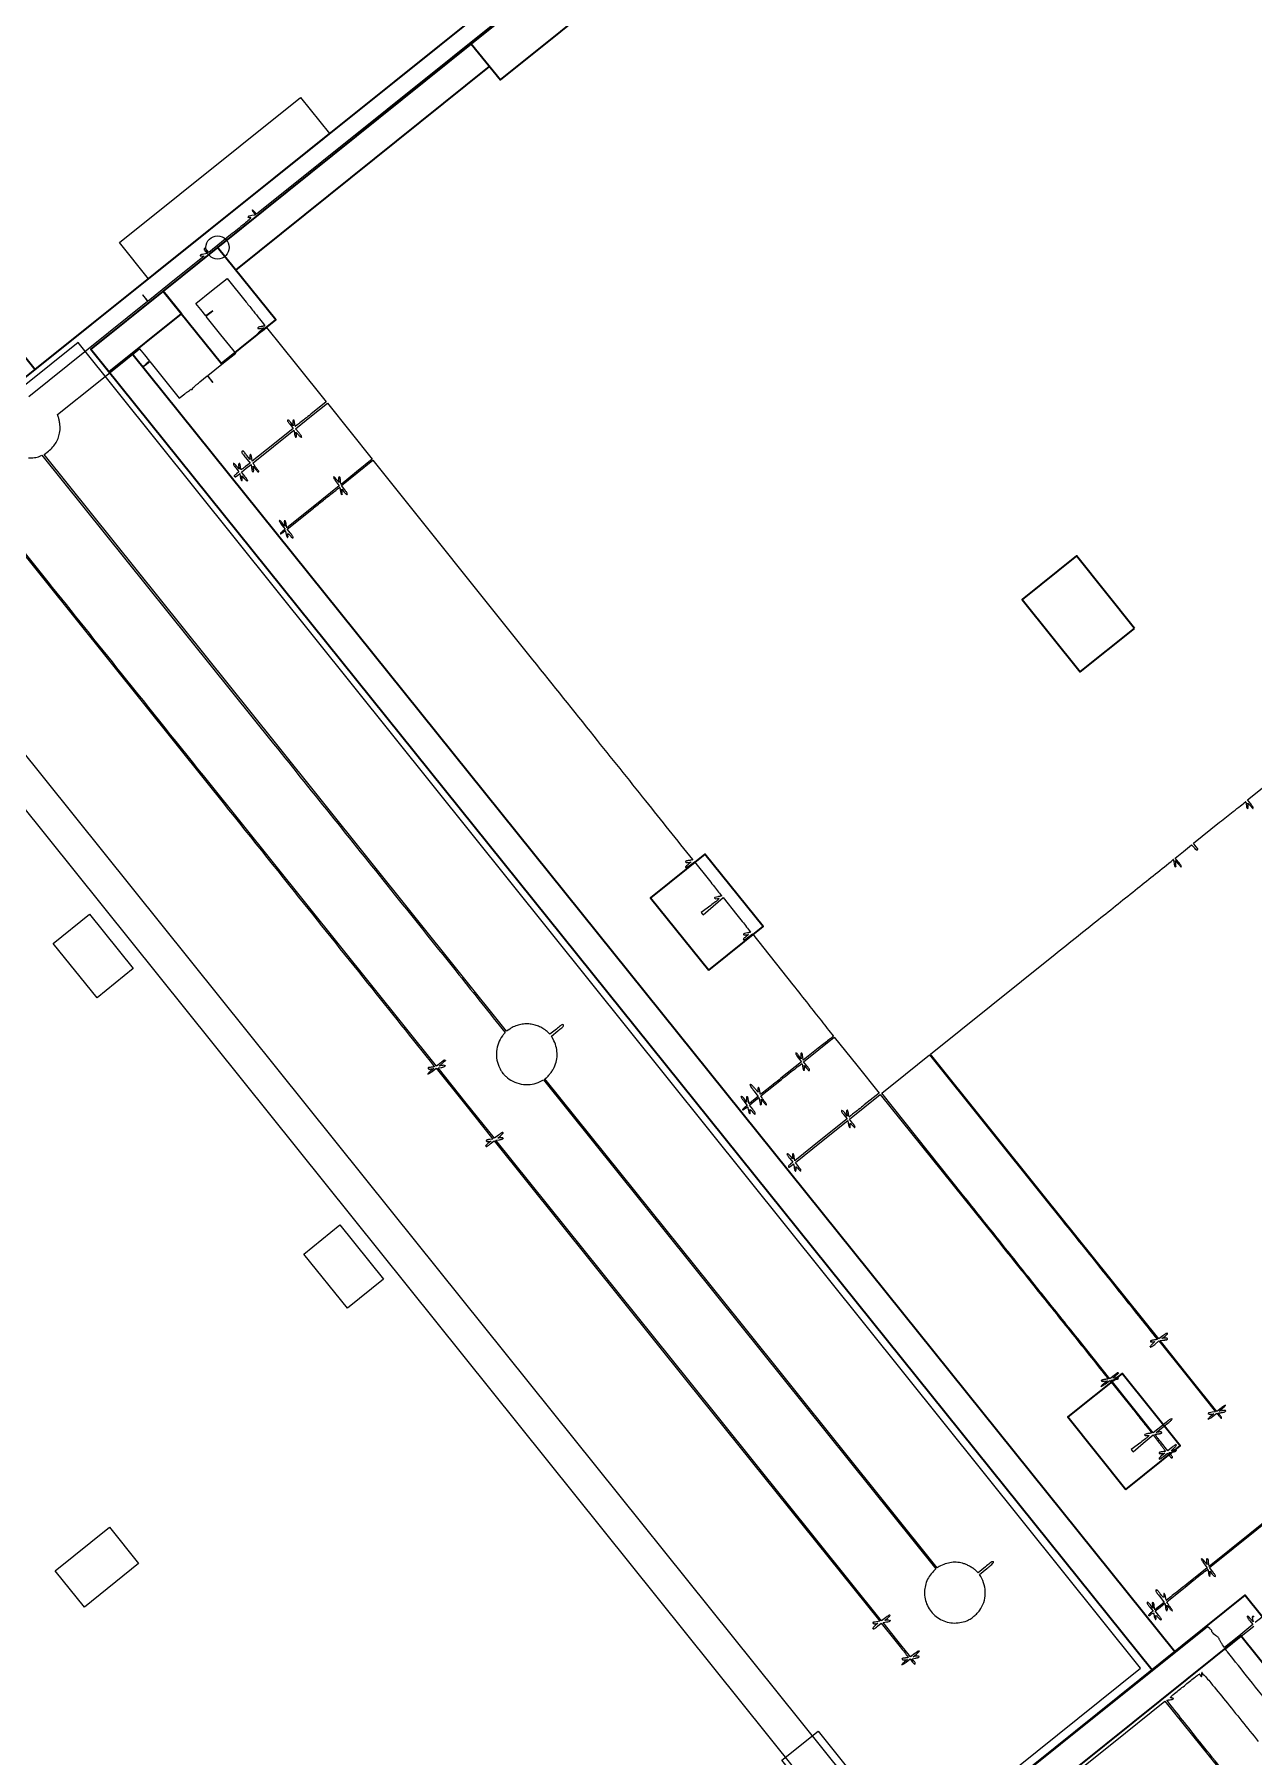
# Model space of a CAD drawing. Header units: metres. Extents: x 7511766 to 7511973, y 4692310 to 4692411.
# Drawn here: x 7511936.02 to 7511946.52, y 4692360.63 to 4692375.47 of the extents above; entities that cross this region are included whole.
import ezdxf

# ---------------------------------------------------------------- set-up
doc = ezdxf.new("R2010")
doc.units = ezdxf.units.M
doc.header["$PDMODE"] = 32
doc.header["$PDSIZE"] = 0.2
doc.layers.get('0').update_dxf_attribs({"lineweight": 0})
for name, color, linetype, lineweight, true_color in [('A - Bodrumi -1 Polyline_Pen_No__23', 7, 'Continuous', 0, 0xff6600), ('A - Kati karakteristik polyline_Pen_No__8', 7, 'Continuous', 0, 0xa80f02), ('A - objekti 1 gjendja faktike_Pen_No__8', 7, 'Continuous', 0, 0xa80f02), ('A - Sutereni Polyline_Pen_No__4', 7, 'Continuous', 0, 0x029e21)]:
    doc.layers.add(name, color=color, linetype=linetype, lineweight=lineweight, true_color=true_color)
for name, color, linetype, lineweight in [('A - objekti 1 gjendja faktike_Pen_No__1', 7, 'Continuous', 0), ('A - Perdhesa Polyine_Pen_No__6', 5, 'Continuous', 0), ('A - Shtyllat_Pen_No__1', 7, 'Continuous', 0), ('ll-cde-shtyllat', 7, 'Continuous', 0), ('Matjet_04.12.2019', 1, 'Continuous', 0), ('shytllat', 5, 'Continuous', 0)]:
    doc.layers.add(name, color=color, linetype=linetype, lineweight=lineweight)
doc.layers.get('0').freeze()

# ---------------------------------------------------------------- blocks, each defined once
blk = doc.blocks.new('A$C51214811')
for points in [[(1.85, 195.33), (1.85, 171.26), (1.85, 147.2), (1.42, 147.2, 0.01883), (1.26, 147.19, 0.03053), (1.12, 147.17, 0.031449), (1.02, 147.15, 0.322437), (1, 147.11, 0.323995), (1.02, 147.08, 0.030733), (1.13, 147.05, 0.030109), (1.26, 147.04, 0.018556), (1.43, 147.03), (1.86, 147.03), (1.6, 146.58, 0.004646), (1.41, 146.24, 0.058875), (1.35, 146.1, 0.283732), (1.37, 146.04, 0.184762), (1.44, 146.01, 0.147992), (1.5, 146.03, 0.039692), (1.56, 146.08, 0.036605), (1.63, 146.16, 0.030774), (1.7, 146.25, -0.682908), (1.78, 146.23, -0.037889), (1.82, 145.87, -0.008893), (1.84, 144.99, -0.000583), (1.84, 142.44), (1.85, 138.4), (1.42, 138.4, 0.014068), (1.21, 138.39, 0.058865), (1.09, 138.37, 0.122766), (1.02, 138.33, 0.200296), (1, 138.27, 0.199703), (1.02, 138.21, 0.122981), (1.09, 138.17, 0.059108), (1.21, 138.15, 0.014185), (1.42, 138.15), (1.84, 138.15), (1.59, 137.72, 0.025904), (1.42, 137.4, 0.148185), (1.39, 137.21, 0.571902), (1.47, 137.18, 0.057424), (1.65, 137.35), (1.84, 137.6), (1.84, 132.42), (1.85, 127.24), (1.23, 127.21), (0.62, 127.18), (1.23, 127.17), (1.85, 127.15), (1.85, 116.2), (1.85, 105.24)], [(443.31, 173.75, -0.000001), (443.33, 190.23, -0.415883)], [(500.58, 291.8, -0.000003), (500.6, 303.34, -0.41574)], [(239.15, 158.91), (239.15, 132.38), (238.83, 132.57, -0.004855), (238.7, 132.65, -0.005537), (238.58, 132.72, -0.005042), (238.48, 132.79, -0.030884), (238.43, 132.83, 0.094374), (238.34, 132.89, 0.116251), (238.24, 132.9, 0.159083), (238.16, 132.86, 0.211125), (238.13, 132.8, 0.175744), (238.15, 132.74, 0.030637), (238.23, 132.67, 0.030019), (238.33, 132.58, 0.022931), (238.45, 132.5), (238.77, 132.32), (238.19, 132.31, 0.009126), (237.91, 132.31, 0.039013), (237.75, 132.29, 0.08811), (237.66, 132.25, 0.348167), (237.65, 132.2, 0.245891), (237.7, 132.15, 0.029679), (237.85, 132.12, 0.024548), (238.09, 132.09, 0.009086), (238.41, 132.07), (239.15, 132.05), (239.15, 128.28, -0.001578), (239.14, 126.84, -0.002665), (239.13, 125.63, -0.000317), (239.11, 124.56, -0.545078), (239.08, 124.54, -0.005811), (239.04, 124.56, -0.000383), (238.92, 124.62, -0.000554), (238.78, 124.7, -0.000414), (238.62, 124.78, 0.035984), (238.36, 124.89, 0.100963), (238.17, 124.91, 0.569766), (238.14, 124.85, 0.111292), (238.25, 124.75, -0.011768), (238.55, 124.55, -0.509222), (238.55, 124.49, -0.161885), (238.44, 124.45, -0.003172), (237.85, 124.44, 0.004139), (237.36, 124.44, 0.041484), (237.16, 124.42, 0.149652), (237.07, 124.37, 0.250122), (237.05, 124.29, 0.229805), (237.11, 124.21, 0.079597), (237.25, 124.17, 0.030509), (237.52, 124.14, 0.003799), (238.11, 124.12), (239.15, 124.1), (239.15, 123.25), (239.15, 122.41), (238.69, 122.67, 0.013355), (238.48, 122.78, 0.038063), (238.33, 122.84, 0.059741), (238.23, 122.86, 0.278577), (238.17, 122.83, 0.076687), (238.14, 122.76, 0.251534), (238.16, 122.71, 0.069626), (238.22, 122.66, 0.002903), (238.47, 122.51), (238.77, 122.33), (238.2, 122.33, 0.008923), (237.9, 122.32, 0.04577), (237.74, 122.3, 0.10575), (237.66, 122.26, 0.236826), (237.63, 122.2, 0.273642), (237.66, 122.14, 0.084509), (237.77, 122.1, 0.035355), (237.98, 122.08, 0.005946), (238.39, 122.07), (239.15, 122.07), (239.15, 121.61, 0.017105), (239.15, 121.43, 0.027868), (239.17, 121.28, 0.026982), (239.2, 121.17, 0.332234), (239.23, 121.14, 0.324203), (239.27, 121.17, 0.030638), (239.29, 121.27, 0.030052), (239.31, 121.41, 0.018519), (239.32, 121.57, -0.013899), (239.32, 121.74, -0.025446), (239.34, 121.87, -0.02668), (239.36, 121.96, -0.467856), (239.38, 121.97, -0.005811), (239.42, 121.95, -0.000383), (239.54, 121.89, -0.000554), (239.69, 121.82, -0.000414), (239.84, 121.74, 0.035984), (240.1, 121.63, 0.100963), (240.3, 121.6, 0.569766), (240.33, 121.66, 0.111292), (240.22, 121.77, -0.006043), (239.91, 121.96, -0.33335), (239.89, 122.02, -0.322883), (239.94, 122.06, -0.005843), (240.31, 122.07, 0.010086), (240.58, 122.08, 0.048769), (240.73, 122.1, 0.109555), (240.81, 122.14, 0.227288), (240.84, 122.2, 0.273642), (240.8, 122.26, 0.084509), (240.69, 122.3, 0.035355), (240.48, 122.32, 0.005946), (240.08, 122.33), (239.32, 122.33), (239.32, 123.22), (239.32, 124.1), (239.77, 123.85, 0.005105), (240.1, 123.67, 0.05887), (240.24, 123.61, 0.273209), (240.3, 123.63, 0.194915), (240.33, 123.7, 0.175744), (240.31, 123.75, 0.030637), (240.24, 123.83, 0.030019), (240.14, 123.91, 0.022931), (240.01, 123.99), (239.7, 124.18), (240.27, 124.18, 0.013372), (240.49, 124.19, 0.023366), (240.68, 124.21, 0.020491), (240.81, 124.24, 0.346819), (240.84, 124.27, 0.327053), (240.82, 124.31, 0.029059), (240.71, 124.33, 0.029122), (240.57, 124.35, 0.017925), (240.4, 124.36, -0.009764), (240.2, 124.36, -0.007208), (239.99, 124.37, -0.007289), (239.79, 124.39, -0.01617), (239.63, 124.41), (239.32, 124.46), (239.32, 128.22, -0.001584), (239.32, 129.66, -0.002645), (239.34, 130.87, -0.000282), (239.35, 131.94, -0.421127), (239.38, 131.97, -0.10382), (239.42, 131.96, -0.007062), (239.53, 131.91, -0.009869), (239.65, 131.84, -0.007234), (239.78, 131.76, 0.028609), (240.14, 131.57, 0.215036), (240.32, 131.56, 0.550574), (240.34, 131.66, 0.037328), (240.06, 131.88), (239.78, 132.05), (240.31, 132.05, 0.010038), (240.58, 132.06, 0.04885), (240.73, 132.08, 0.11021), (240.81, 132.12, 0.227201), (240.84, 132.18, 0.273642), (240.8, 132.25, 0.084509), (240.69, 132.28, 0.035355), (240.48, 132.3, 0.005946), (240.08, 132.31), (239.32, 132.31), (239.32, 158.83)], [(249.62, 140.26, -0.000004), (249.61, 132.5, -0.413589)], [(248.87, 132.83, 0.02563), (248.76, 132.87, 0.20198), (248.71, 132.86, 0.236311), (248.66, 132.79, 0.203233), (248.69, 132.71, 0.07532), (248.81, 132.61, 0.017788), (249.03, 132.48), (249.34, 132.32), (248.77, 132.31, 0.009031), (248.48, 132.31, 0.045588), (248.32, 132.28, 0.104163), (248.23, 132.24, 0.236978), (248.2, 132.18, 0.266366), (248.24, 132.12, 0.088943), (248.34, 132.08, 0.037256), (248.54, 132.06, 0.00643), (248.92, 132.06), (249.64, 132.06), (249.64, 129.43), (249.64, 126.8), (249.15, 126.83, -0.010899), (248.94, 126.86, -0.008191), (248.71, 126.89, -0.00829), (248.5, 126.93, -0.01881), (248.33, 126.96, 0.029135), (248.15, 127, 0.048172), (248, 127.01, 0.046851), (247.84, 126.99, 0.0259), (247.66, 126.93, -0.038357), (247.35, 126.85, -0.03421), (247.03, 126.82, -0.030559), (246.75, 126.82, -0.294441), (246.66, 126.89, 0.300125), (246.63, 126.91, 0.030911), (246.52, 126.91, 0.029329), (246.38, 126.9, 0.016376), (246.21, 126.86), (245.79, 126.75), (245.77, 99.71), (245.75, 72.67), (126.08, 72.67), (6.41, 72.67)], [(8.78, 90.52), (61.11, 90.52, -0.000114), (81.17, 90.51, -0.00019), (98.06, 90.5, -0.000001), (113.4, 90.48, -0.426088), (113.43, 90.45, -0.10382), (113.42, 90.41, -0.007062), (113.37, 90.31, -0.009869), (113.3, 90.19, -0.007234), (113.22, 90.05, 0.009059), (113.07, 89.8, 0.07668), (113.02, 89.67, 0.284194), (113.04, 89.61, 0.169831), (113.12, 89.59, 0.174943), (113.17, 89.61, 0.032609), (113.25, 89.68, 0.031428), (113.34, 89.78, 0.024173), (113.41, 89.9), (113.6, 90.22), (113.6, 89.65, 0.013289), (113.61, 89.43, 0.023467), (113.63, 89.24, 0.020767), (113.65, 89.11, 0.347374), (113.69, 89.08, 0.362465), (113.72, 89.11, 0.015687), (113.75, 89.28, 0.019442), (113.77, 89.51, 0.009838), (113.77, 89.8), (113.77, 90.52), (120.29, 90.52), (126.82, 90.52), (126.6, 90.14, 0.009739), (126.51, 89.99, 0.012571), (126.44, 89.85, 0.010376), (126.39, 89.73, 0.10017), (126.38, 89.68, 0.236673), (126.41, 89.61, 0.292619), (126.48, 89.6, 0.096763), (126.6, 89.69, 0.034999), (126.72, 89.86), (126.88, 90.14), (126.88, 89.61, 0.009996), (126.89, 89.34, 0.048921), (126.91, 89.19, 0.110787), (126.95, 89.11, 0.227124), (127.01, 89.08, 0.266366), (127.07, 89.12, 0.088943), (127.11, 89.22, 0.037256), (127.13, 89.42, 0.00643), (127.14, 89.8), (127.14, 90.52), (171.42, 90.52), (215.71, 90.52), (215.46, 90.09, 0.003297), (215.27, 89.76, 0.068328), (215.22, 89.65, 0.358977), (215.25, 89.61, 0.11016), (215.33, 89.59, 0.154657), (215.39, 89.6, 0.042934), (215.46, 89.67, 0.039003), (215.54, 89.76, 0.032366), (215.61, 89.86), (215.76, 90.14), (215.78, 89.61, 0.011248), (215.8, 89.35, 0.045136), (215.83, 89.2, 0.089857), (215.87, 89.11, 0.239244), (215.93, 89.08, 0.277003), (215.99, 89.12, 0.080338), (216.03, 89.22, 0.035677), (216.05, 89.43, 0.006644), (216.05, 89.8), (216.05, 90.52), (219.18, 90.52, -0.001899), (220.38, 90.51, -0.003172), (221.39, 90.5, -0.000406), (222.29, 90.48, -0.41999), (222.31, 90.45, -0.10382), (222.3, 90.41, -0.007062), (222.25, 90.31, -0.009869), (222.18, 90.19, -0.007234), (222.1, 90.05, 0.009059), (221.95, 89.8, 0.07668), (221.9, 89.67, 0.284194), (221.92, 89.61, 0.169831), (222, 89.59, 0.174943), (222.05, 89.61, 0.032609), (222.13, 89.68, 0.031428), (222.22, 89.78, 0.024173), (222.29, 89.9), (222.48, 90.22), (222.48, 89.65, 0.013289), (222.49, 89.43, 0.023467), (222.51, 89.24, 0.020767), (222.53, 89.11, 0.347374), (222.57, 89.08, 0.362465), (222.6, 89.11, 0.015687), (222.63, 89.28, 0.019442), (222.65, 89.51, 0.009838), (222.65, 89.8), (222.65, 90.52), (223.16, 90.52, 0.010614), (223.42, 90.52, 0.050675), (223.56, 90.54, 0.113455), (223.64, 90.58, 0.222027), (223.67, 90.64, 0.20224), (223.64, 90.7, 0.122046), (223.57, 90.74, 0.058076), (223.45, 90.77, 0.013696), (223.24, 90.77), (222.81, 90.77), (223.02, 91.16, 0.011597), (223.11, 91.32, 0.014102), (223.18, 91.47, 0.012683), (223.23, 91.6, 0.089272), (223.24, 91.67, 0.194214), (223.21, 91.76, 0.365208), (223.14, 91.77, 0.095449), (223.02, 91.65, 0.025602), (222.89, 91.43), (222.69, 91.07), (222.67, 91.68, 0.009543), (222.63, 92.25, 0.600354), (222.56, 92.28, 0.220443), (222.49, 92.14, 0.008078), (222.48, 91.53), (222.48, 90.77), (219.31, 90.77), (216.14, 90.77), (216.39, 91.23, 0.022225), (216.57, 91.57, 0.222541), (216.57, 91.73, 0.536942), (216.48, 91.74, 0.030691), (216.27, 91.48), (216.06, 91.17), (216.04, 91.69, 0.014871), (216, 92.16, 0.612674), (215.92, 92.19, 0.191836), (215.85, 92.04, 0.010594), (215.82, 91.49), (215.79, 90.77), (171.51, 90.77), (127.22, 90.77), (127.49, 91.2, 0.01381), (127.61, 91.41, 0.043872), (127.67, 91.55, 0.073891), (127.69, 91.65, 0.205667), (127.66, 91.72, 0.225295), (127.61, 91.74, 0.149746), (127.55, 91.71, 0.067791), (127.47, 91.63, 0.017688), (127.37, 91.48), (127.18, 91.15), (127.14, 91.68, 0.012564), (127.09, 92.18, 0.568272), (127.01, 92.22, 0.22225), (126.93, 92.08, 0.00922), (126.9, 91.51), (126.88, 90.77), (120.4, 90.77), (113.93, 90.77), (114.14, 91.16, 0.011597), (114.23, 91.32, 0.014102), (114.3, 91.47, 0.012683), (114.35, 91.6, 0.089272), (114.36, 91.67, 0.194214), (114.33, 91.76, 0.365208), (114.26, 91.77, 0.095449), (114.14, 91.65, 0.025602), (114.01, 91.43), (113.81, 91.07), (113.79, 91.68, 0.009543), (113.75, 92.25, 0.600354), (113.68, 92.28, 0.220443), (113.61, 92.14, 0.008078), (113.6, 91.53), (113.6, 90.77), (61.28, 90.77, -0.00006), (41.21, 90.77, -0.000101), (24.32, 90.78), (8.97, 90.79, -0.414025)], [(8.67, 99.72, 0.04585), (9.18, 100.42, 0.063026), (9.49, 101.13), (9.59, 101.47), (62.78, 101.49, -0.000076), (90.48, 101.5, -0.000422), (105.33, 101.49, -0.000018), (115.92, 101.47, -0.339554), (116, 101.41, -0.005474), (116.02, 101.35, -0.000736), (116.05, 101.21, -0.00085), (116.09, 101.05, -0.000716), (116.13, 100.88, 0.075333), (116.57, 99.77, 0.069307), (117.33, 98.81, 0.068572), (118.33, 98.08, 0.070968), (119.48, 97.67, 0.015857), (119.99, 97.58, 0.036107), (120.37, 97.55, 0.036146), (120.76, 97.58, 0.015922), (121.26, 97.67, 0.07402), (122.43, 98.1, 0.069028), (123.45, 98.87, 0.070107), (124.21, 99.87, 0.08096), (124.62, 101), (124.72, 101.52), (169.79, 101.52), (214.85, 101.52), (214.91, 101.06, 0.049373), (215.12, 100.1, 0.055087), (215.52, 99.24, 0.056018), (216.09, 98.5, 0.054161), (216.81, 97.89, 0.117409), (218.72, 97.18, 0.118347), (220.74, 97.41, 0.117745), (222.44, 98.54, 0.115387), (223.46, 100.32, 0.047135), (223.57, 100.85, 0.02604), (223.61, 101.52, 0.02604), (223.57, 102.18, 0.047135), (223.46, 102.71, 0.069468), (222.93, 103.88, 0.073909), (222.1, 104.83, 0.07304), (221.02, 105.5, 0.065541), (219.76, 105.87), (219.44, 105.92), (219.42, 107.25, 0.002694), (219.4, 108.02, 0.024341), (219.37, 108.36, 0.063775), (219.33, 108.54, 0.25553), (219.25, 108.61, 0.334728), (219.16, 108.57, 0.089588), (219.12, 108.42, 0.025535), (219.1, 108.1, 0.002236), (219.1, 107.28), (219.1, 105.92), (218.78, 105.87, 0.02866), (218.27, 105.77, 0.022722), (217.74, 105.59, 0.023102), (217.23, 105.38, 0.034985), (216.82, 105.14, 0.051402), (216.12, 104.56, 0.054904), (215.56, 103.86, 0.053237), (215.16, 103.03, 0.043644), (214.91, 102.09), (214.86, 101.77), (169.81, 101.77), (124.77, 101.77), (124.77, 102, 0.043873), (124.73, 102.39, 0.015954), (124.62, 102.92, 0.016173), (124.46, 103.45, 0.036222), (124.31, 103.85, 0.059134), (123.74, 104.73, 0.060864), (122.98, 105.44, 0.060105), (122.06, 105.96, 0.055235), (121.03, 106.27), (120.54, 106.36), (120.54, 107.53, 0.002456), (120.54, 108.27, 0.0333), (120.51, 108.54, 0.12777), (120.46, 108.66, 0.234011), (120.37, 108.71, 0.234211), (120.28, 108.66, 0.127626), (120.22, 108.54, 0.033257), (120.2, 108.27, 0.002451), (120.2, 107.53), (120.2, 106.35), (119.84, 106.3, 0.034899), (119.1, 106.13, 0.041812), (118.43, 105.87, 0.042614), (117.83, 105.5, 0.038779), (117.28, 105.03, 0.040409), (116.78, 104.44, 0.046108), (116.4, 103.79, 0.045737), (116.14, 103.09, 0.038678), (116, 102.31), (115.95, 101.77), (62.83, 101.77), (9.71, 101.77), (9.71, 102.56, 0.040449), (9.64, 103.44, 0.051453), (9.43, 104.23, 0.052465), (9.06, 104.94, 0.044668), (8.54, 105.61, 0.036789), (8.19, 105.93, 0.022927), (7.73, 106.26, 0.023018), (7.25, 106.54, 0.040952), (6.83, 106.72), (6.41, 106.86), (6.41, 114.42), (6.41, 121.99), (7.56, 121.99), (8.7, 121.99), (8.71, 121.37), (8.73, 120.76), (8.76, 121.37), (8.79, 121.99), (12.17, 121.99), (15.55, 121.99), (15.55, 123.03, -0.006315), (15.56, 123.5, -0.015851), (15.58, 123.84, -0.016392), (15.61, 124.08, -0.159118), (15.65, 124.17, 0.049631), (15.7, 124.23, 0.147822), (15.71, 124.27, 0.147822), (15.7, 124.32, 0.049631), (15.65, 124.37, -0.167375), (15.6, 124.47, -0.012894), (15.57, 124.77, -0.01311), (15.56, 125.2, -0.004509), (15.55, 125.81), (15.55, 127.15), (16.16, 127.17), (16.78, 127.18), (16.16, 127.21), (15.55, 127.24), (15.55, 129.82), (15.55, 132.39), (12.17, 132.39), (8.78, 132.39), (8.77, 133.01), (8.75, 133.62), (8.72, 133.01), (8.69, 132.39), (7.55, 132.39), (6.41, 132.39), (6.41, 135.27), (6.41, 138.15), (10.77, 138.15, -0.000724), (12.44, 138.14, -0.001208), (13.85, 138.14, -0.000059), (15.11, 138.13, -0.411883), (15.13, 138.11, -0.118776), (15.12, 138.09, -0.002401), (15.07, 137.98, -0.005535), (15, 137.85, -0.003675), (14.92, 137.71, 0.021224), (14.7, 137.3, 0.269191), (14.72, 137.13, 0.509183), (14.83, 137.13, 0.024444), (15.07, 137.49), (15.29, 137.85), (15.29, 137.24, 0.012164), (15.3, 137, 0.02208), (15.32, 136.8, 0.018882), (15.35, 136.65, 0.351751), (15.38, 136.62, 0.365646), (15.42, 136.65, 0.014491), (15.44, 136.84, 0.018502), (15.46, 137.08, 0.009164), (15.47, 137.39), (15.47, 138.15), (22.32, 138.15), (29.17, 138.15), (29.17, 135.31, -0.002098), (29.17, 134.23, -0.003503), (29.15, 133.31, -0.000495), (29.13, 132.51, -0.419262), (29.11, 132.48, -0.10382), (29.07, 132.49, -0.007062), (28.96, 132.54, -0.009869), (28.84, 132.61, -0.007234), (28.71, 132.69, 0.009059), (28.45, 132.84, 0.07668), (28.33, 132.89, 0.284194), (28.27, 132.87, 0.169831), (28.24, 132.79, 0.174943), (28.26, 132.74, 0.032609), (28.33, 132.66, 0.031428), (28.44, 132.58, 0.024173), (28.56, 132.5), (28.87, 132.31), (28.3, 132.31, 0.008975), (28.01, 132.31, 0.045684), (27.85, 132.28, 0.104993), (27.76, 132.24, 0.2369), (27.73, 132.18, 0.266366), (27.77, 132.12, 0.088943), (27.87, 132.08, 0.037256), (28.07, 132.06, 0.00643), (28.45, 132.06), (29.17, 132.06), (29.17, 128.28), (29.17, 124.51), (28.8, 124.73, 0.009739), (28.65, 124.81, 0.012571), (28.51, 124.88, 0.010376), (28.39, 124.94, 0.10017), (28.33, 124.95, 0.236673), (28.26, 124.91, 0.292619), (28.25, 124.84, 0.096763), (28.35, 124.73, 0.034999), (28.52, 124.61), (28.79, 124.44), (27.97, 124.44, 0.003998), (27.46, 124.44, 0.046613), (27.26, 124.42, 0.162038), (27.18, 124.36, 0.183401), (27.14, 124.27, 0.212584), (27.18, 124.18, 0.142907), (27.29, 124.13, 0.038318), (27.52, 124.11, 0.002988), (28.16, 124.1), (29.17, 124.1), (29.17, 123.3, -0.007403), (29.17, 122.99, -0.012304), (29.15, 122.73, -0.005939), (29.13, 122.52, -0.386439), (29.11, 122.5, -0.111035), (29.07, 122.51, -0.00754), (28.96, 122.56, -0.010506), (28.84, 122.63, -0.007675), (28.71, 122.71, 0.00846), (28.44, 122.86, 0.082579), (28.32, 122.9, 0.307657), (28.27, 122.88, 0.142341), (28.24, 122.79, 0.168972), (28.26, 122.73, 0.03918), (28.33, 122.66, 0.036138), (28.44, 122.57, 0.0286), (28.56, 122.5), (28.87, 122.33), (28.3, 122.33, 0.009031), (28.01, 122.32, 0.045588), (27.85, 122.3, 0.104163), (27.76, 122.26, 0.236978), (27.73, 122.2, 0.266366), (27.77, 122.14, 0.088943), (27.87, 122.1, 0.037256), (28.07, 122.08, 0.00643), (28.45, 122.07), (29.17, 122.07), (29.17, 121.61, 0.01212), (29.18, 121.38, 0.054498), (29.2, 121.24, 0.118311), (29.24, 121.17, 0.211442), (29.3, 121.14, 0.202455), (29.36, 121.17, 0.121964), (29.4, 121.24, 0.057989), (29.42, 121.36, 0.013655), (29.42, 121.57), (29.42, 122), (29.8, 121.78, 0.022251), (30.06, 121.65, 0.053466), (30.26, 121.58, 0.105612), (30.39, 121.58, 0.358625), (30.44, 121.64, 0.209335), (30.42, 121.67, 0.022051), (30.35, 121.73, 0.024308), (30.25, 121.8, 0.017141), (30.14, 121.87), (29.84, 122.03), (30.36, 122.07, 0.015897), (30.58, 122.1, 0.028466), (30.76, 122.13, 0.03066), (30.88, 122.17, 0.221727), (30.93, 122.22, 0.394072), (30.9, 122.27, 0.061095), (30.79, 122.3, 0.029435), (30.57, 122.32, 0.006363), (30.19, 122.33), (29.42, 122.33), (29.42, 123.21), (29.42, 124.1), (29.84, 123.85, 0.012763), (30.13, 123.68, 0.067597), (30.31, 123.61, 0.21343), (30.4, 123.63, 0.244789), (30.44, 123.71, 0.180386), (30.42, 123.76, 0.035725), (30.35, 123.83, 0.033672), (30.24, 123.91, 0.025766), (30.12, 123.98), (29.81, 124.15), (30.38, 124.17, 0.011728), (30.84, 124.2, 0.282752), (30.93, 124.28, 0.513051), (30.89, 124.35, 0.013135), (30.45, 124.36, -0.009248), (30.24, 124.36, -0.008086), (30.02, 124.37, -0.008156), (29.82, 124.39, -0.023865), (29.69, 124.41), (29.42, 124.46), (29.42, 128.22), (29.42, 131.99), (29.82, 131.77, 0.011597), (29.97, 131.68, 0.014102), (30.13, 131.61, 0.012683), (30.26, 131.56, 0.089272), (30.32, 131.55, 0.18104), (30.41, 131.58, 0.365083), (30.43, 131.65, 0.111398), (30.32, 131.76, 0.034758), (30.13, 131.87), (29.82, 132.01), (30.36, 132.06, 0.01551), (30.58, 132.08, 0.028269), (30.75, 132.12, 0.030562), (30.88, 132.16, 0.222764), (30.93, 132.2, 0.394072), (30.9, 132.25, 0.061095), (30.79, 132.29, 0.029435), (30.57, 132.3, 0.006363), (30.19, 132.31), (29.42, 132.31), (29.42, 135.23), (29.42, 138.15), (34.59, 138.15), (39.75, 138.15), (39.75, 135.26), (39.75, 132.38), (39.43, 132.57, -0.004855), (39.3, 132.65, -0.005537), (39.18, 132.72, -0.005042), (39.08, 132.79, -0.030884), (39.03, 132.83, 0.094374), (38.94, 132.89, 0.116251), (38.84, 132.9, 0.159083), (38.76, 132.86, 0.211125), (38.73, 132.8, 0.175744), (38.75, 132.74, 0.030637), (38.83, 132.67, 0.030019), (38.93, 132.58, 0.022931), (39.05, 132.5), (39.37, 132.32), (38.79, 132.31, 0.009126), (38.51, 132.31, 0.039013), (38.35, 132.29, 0.08811), (38.26, 132.25, 0.348167), (38.24, 132.2, 0.245891), (38.3, 132.15, 0.029679), (38.45, 132.12, 0.024548), (38.68, 132.09, 0.009086), (39.01, 132.07), (39.75, 132.05), (39.75, 127.23), (39.75, 122.41), (39.29, 122.67, 0.013355), (39.08, 122.78, 0.038063), (38.93, 122.84, 0.059741), (38.82, 122.86, 0.278577), (38.77, 122.83, 0.076687), (38.74, 122.76, 0.251534), (38.75, 122.71, 0.069626), (38.82, 122.66, 0.002903), (39.07, 122.51), (39.37, 122.33), (38.79, 122.33, 0.009032), (38.51, 122.32, 0.039072), (38.35, 122.3, 0.089232), (38.26, 122.27, 0.348622), (38.24, 122.22, 0.245891), (38.3, 122.17, 0.029679), (38.45, 122.14, 0.024548), (38.68, 122.11, 0.009086), (39.01, 122.09), (39.75, 122.07), (39.75, 121.6, 0.017228), (39.75, 121.43, 0.028058), (39.77, 121.28, 0.027297), (39.8, 121.17, 0.331536), (39.83, 121.14, 0.324203), (39.86, 121.17, 0.030638), (39.89, 121.27, 0.030052), (39.91, 121.41, 0.018519), (39.92, 121.57, -0.013899), (39.92, 121.74, -0.025446), (39.93, 121.87, -0.02668), (39.95, 121.96, -0.467856), (39.98, 121.97, -0.005811), (40.02, 121.95, -0.000383), (40.14, 121.89, -0.000554), (40.28, 121.82, -0.000414), (40.44, 121.74, 0.035984), (40.7, 121.63, 0.100963), (40.89, 121.6, 0.569766), (40.92, 121.66, 0.111292), (40.82, 121.77, -0.006043), (40.51, 121.96, -0.33335), (40.48, 122.02, -0.322883), (40.54, 122.06, -0.005843), (40.91, 122.07, 0.010086), (41.18, 122.08, 0.048769), (41.33, 122.1, 0.109555), (41.41, 122.14, 0.227288), (41.44, 122.2, 0.273642), (41.4, 122.26, 0.084509), (41.29, 122.3, 0.035355), (41.08, 122.32, 0.005946), (40.68, 122.33), (39.92, 122.33), (39.92, 127.15, -0.001233), (39.92, 129, -0.002058), (39.93, 130.55, -0.000171), (39.95, 131.94, -0.422362), (39.98, 131.97, -0.10382), (40.02, 131.96, -0.007062), (40.12, 131.91, -0.009869), (40.25, 131.84, -0.007234), (40.38, 131.76, 0.028609), (40.74, 131.57, 0.215036), (40.92, 131.56, 0.550574), (40.94, 131.66, 0.037328), (40.66, 131.88), (40.38, 132.05), (40.91, 132.05, 0.010038), (41.18, 132.06, 0.04885), (41.33, 132.08, 0.11021), (41.41, 132.12, 0.227201), (41.44, 132.18, 0.273642), (41.4, 132.25, 0.084509), (41.29, 132.28, 0.035355), (41.08, 132.3, 0.005946), (40.68, 132.31), (39.92, 132.31), (39.92, 135.22), (39.92, 138.13), (76.65, 138.09, -0.000037), (90.74, 138.07, -0.000061), (102.62, 138.06, -0.000001), (113.4, 138.04, -0.0589), (113.45, 138.03, -0.451332), (113.46, 138.01, -0.016809), (113.42, 137.91, -0.020482), (113.35, 137.77, -0.011655), (113.26, 137.62, 0.008779), (113.16, 137.46, 0.01176), (113.08, 137.31, 0.009021), (113.02, 137.18, 0.11028), (113.01, 137.13, 0.290106), (113.05, 137.06, 0.247719), (113.14, 137.07, 0.087242), (113.28, 137.18, 0.040002), (113.41, 137.37), (113.59, 137.68), (113.6, 137.1, 0.009126), (113.6, 136.83, 0.039013), (113.62, 136.66, 0.08811), (113.66, 136.58, 0.348167), (113.71, 136.56, 0.245891), (113.76, 136.61, 0.029679), (113.79, 136.77, 0.024548), (113.82, 137, 0.009086), (113.84, 137.33), (113.86, 138.06), (116.99, 138.06, -0.001528), (118.19, 138.06, -0.002548), (119.2, 138.05, -0.000262), (120.1, 138.03, -0.409141), (120.12, 138.01, -0.112389), (120.11, 137.98, -0.003975), (120.05, 137.85, -0.007185), (119.97, 137.71, -0.004948), (119.89, 137.55, 0.025653), (119.69, 137.16, 0.509405), (119.75, 137.06, 0.265415), (119.91, 137.13, 0.02195), (120.17, 137.52, -0.706671), (120.21, 137.51, -0.026732), (120.23, 137.27, -0.012234), (120.24, 136.81, -0.002382), (120.22, 135.97), (120.18, 134.26), (120.37, 134.26), (120.57, 134.26), (120.51, 136.16), (120.46, 138.06), (123.63, 138.06, -0.001875), (124.84, 138.06, -0.003132), (125.87, 138.04, -0.000395), (126.77, 138.02, -0.420077), (126.8, 138, -0.10382), (126.79, 137.96, -0.007062), (126.73, 137.85, -0.009869), (126.67, 137.73, -0.007234), (126.59, 137.6, 0.028609), (126.39, 137.24, 0.215036), (126.39, 137.05, 0.550574), (126.49, 137.04, 0.037328), (126.71, 137.32), (126.88, 137.6), (126.88, 137.07, 0.010038), (126.89, 136.8, 0.04885), (126.91, 136.65, 0.11021), (126.95, 136.57, 0.227201), (127.01, 136.54, 0.275826), (127.08, 136.58, 0.083163), (127.11, 136.69, 0.034798), (127.13, 136.9, 0.005809), (127.14, 137.31), (127.14, 138.09), (136.51, 138.03, -0.000237), (140.1, 138, -0.000393), (143.13, 137.98, -0.000009), (145.87, 137.95, -0.196554), (145.9, 137.94, -0.198668), (145.91, 137.92, -0.000102), (145.91, 137.12, -0.001342), (145.91, 136.22, -0.000815), (145.9, 135.16), (145.88, 132.4), (145.48, 132.65, 0.008772), (145.32, 132.75, 0.011749), (145.17, 132.83, 0.009014), (145.04, 132.89, 0.110108), (144.99, 132.9, 0.290106), (144.92, 132.86, 0.247719), (144.92, 132.77, 0.087242), (145.04, 132.63, 0.040002), (145.22, 132.5), (145.54, 132.32), (144.96, 132.31, 0.009126), (144.68, 132.31, 0.039013), (144.52, 132.29, 0.08811), (144.44, 132.25, 0.348167), (144.42, 132.2, 0.245891), (144.47, 132.15, 0.029679), (144.63, 132.12, 0.024548), (144.86, 132.09, 0.009086), (145.19, 132.07), (145.92, 132.05), (145.92, 128.29, -0.000839), (145.92, 126.85, -0.001399), (145.91, 125.63, -0.000079), (145.9, 124.54, -0.411502), (145.89, 124.53, -0.118776), (145.86, 124.53, -0.002401), (145.75, 124.59, -0.005535), (145.63, 124.66, -0.003675), (145.48, 124.74, 0.011167), (145.33, 124.82, 0.013731), (145.19, 124.89, 0.012176), (145.07, 124.94, 0.090598), (145.01, 124.95, 0.192997), (144.93, 124.92, 0.340288), (144.92, 124.85, 0.109392), (145.01, 124.74, 0.035201), (145.18, 124.63), (145.45, 124.48), (144.65, 124.44, 0.00615), (144.23, 124.41, 0.03259), (144.01, 124.38, 0.069608), (143.89, 124.34, 0.27819), (143.85, 124.27, 0.308769), (143.89, 124.21, 0.05719), (144.04, 124.17, 0.026199), (144.33, 124.14, 0.004167), (144.88, 124.12), (145.92, 124.1), (145.92, 123.25), (145.92, 122.41), (145.46, 122.67, 0.013355), (145.25, 122.78, 0.038063), (145.1, 122.84, 0.059741), (145, 122.86, 0.278577), (144.95, 122.83, 0.076687), (144.91, 122.76, 0.251534), (144.93, 122.71, 0.069626), (144.99, 122.66, 0.002903), (145.24, 122.51), (145.54, 122.33), (144.97, 122.33, 0.008923), (144.67, 122.32, 0.04577), (144.51, 122.3, 0.10575), (144.43, 122.26, 0.236826), (144.4, 122.2, 0.273642), (144.43, 122.14, 0.084509), (144.54, 122.1, 0.035355), (144.75, 122.08, 0.005946), (145.16, 122.07), (145.92, 122.07), (145.92, 121.61, 0.017105), (145.93, 121.43, 0.027868), (145.94, 121.28, 0.026982), (145.97, 121.17, 0.332234), (146, 121.14, 0.324203), (146.04, 121.17, 0.030638), (146.06, 121.27, 0.030052), (146.08, 121.41, 0.018519), (146.09, 121.57, -0.013899), (146.09, 121.74, -0.025446), (146.11, 121.87, -0.02668), (146.13, 121.96, -0.467856), (146.15, 121.97, -0.005811), (146.19, 121.95, -0.000383), (146.31, 121.89, -0.000554), (146.46, 121.82, -0.000414), (146.62, 121.74, 0.035984), (146.87, 121.63, 0.100963), (147.07, 121.6, 0.569766), (147.1, 121.66, 0.111292), (146.99, 121.77, -0.006043), (146.68, 121.96, -0.33335), (146.66, 122.02, -0.322883), (146.71, 122.06, -0.005843), (147.08, 122.07, 0.010086), (147.35, 122.08, 0.048769), (147.5, 122.1, 0.109555), (147.58, 122.14, 0.227288), (147.61, 122.2, 0.273642), (147.57, 122.26, 0.084509), (147.46, 122.3, 0.035355), (147.25, 122.32, 0.005946), (146.85, 122.33), (146.09, 122.33), (146.09, 123.22), (146.09, 124.1), (146.54, 123.85, 0.005105), (146.87, 123.67, 0.05887), (147.01, 123.61, 0.273209), (147.07, 123.63, 0.194915), (147.1, 123.7, 0.175744), (147.08, 123.75, 0.030637), (147.01, 123.83, 0.030019), (146.91, 123.91, 0.022931), (146.79, 123.99), (146.47, 124.18), (147.04, 124.18, 0.013372), (147.26, 124.19, 0.023366), (147.45, 124.21, 0.020491), (147.58, 124.24, 0.346819), (147.61, 124.27, 0.327053), (147.59, 124.31, 0.029059), (147.48, 124.33, 0.029122), (147.34, 124.35, 0.017925), (147.17, 124.36, -0.009764), (146.97, 124.36, -0.007208), (146.76, 124.37, -0.007289), (146.56, 124.39, -0.01617), (146.41, 124.41), (146.09, 124.46), (146.09, 128.22, -0.001584), (146.09, 129.66, -0.002645), (146.11, 130.87, -0.000282), (146.13, 131.94, -0.421127), (146.15, 131.97, -0.10382), (146.19, 131.96, -0.007062), (146.3, 131.91, -0.009869), (146.42, 131.84, -0.007234), (146.55, 131.76, 0.028609), (146.91, 131.57, 0.215036), (147.1, 131.56, 0.550574), (147.11, 131.66, 0.037328), (146.83, 131.88), (146.55, 132.05), (147.08, 132.05, 0.010038), (147.35, 132.06, 0.04885), (147.5, 132.08, 0.11021), (147.58, 132.12, 0.227201), (147.61, 132.18, 0.273642), (147.57, 132.25, 0.084509), (147.46, 132.28, 0.035355), (147.25, 132.3, 0.005946), (146.85, 132.31), (146.09, 132.31), (146.09, 135.14), (146.09, 137.98), (151.25, 137.98), (156.41, 137.98), (156.41, 135.23, -0.001909), (156.41, 134.17, -0.003184), (156.39, 133.29, -0.000408), (156.38, 132.5, -0.407783), (156.35, 132.48, -0.112583), (156.32, 132.49, -0.005525), (156.21, 132.54, -0.008721), (156.07, 132.61, -0.006167), (155.93, 132.69, 0.019245), (155.78, 132.77, 0.026757), (155.64, 132.83, 0.02563), (155.53, 132.87, 0.20198), (155.48, 132.86, 0.236311), (155.43, 132.79, 0.203233), (155.46, 132.71, 0.07532), (155.58, 132.61, 0.017788), (155.8, 132.48), (156.11, 132.32), (155.54, 132.31, 0.009031), (155.25, 132.31, 0.045588), (155.09, 132.28, 0.104163), (155, 132.24, 0.236978), (154.97, 132.18, 0.266366), (155.01, 132.12, 0.088943), (155.11, 132.08, 0.037256), (155.31, 132.06, 0.00643), (155.69, 132.06), (156.41, 132.06), (156.41, 127.24), (156.41, 122.42), (155.97, 122.67, 0.014935), (155.78, 122.78, 0.03864), (155.63, 122.84, 0.056736), (155.52, 122.87, 0.222893), (155.45, 122.84, 0.261617), (155.44, 122.79, 0.12066), (155.47, 122.73, 0.060267), (155.56, 122.66, 0.019457), (155.7, 122.56), (156.03, 122.37), (155.5, 122.34, 0.011248), (155.24, 122.33, 0.045136), (155.09, 122.3, 0.089857), (155, 122.26, 0.239244), (154.97, 122.2, 0.277003), (155.01, 122.13, 0.080338), (155.12, 122.1, 0.035677), (155.32, 122.08, 0.006644), (155.69, 122.07), (156.41, 122.07), (156.41, 121.61, 0.01212), (156.42, 121.38, 0.054498), (156.44, 121.24, 0.118311), (156.48, 121.17, 0.211442), (156.54, 121.14, 0.201256), (156.6, 121.17, 0.122414), (156.64, 121.23, 0.058474), (156.66, 121.36, 0.013882), (156.66, 121.57), (156.66, 122), (157.03, 121.78, 0.016543), (157.18, 121.7, 0.018062), (157.33, 121.63, 0.017806), (157.47, 121.58, 0.080289), (157.55, 121.57, 0.020398), (157.64, 121.57, 0.386108), (157.66, 121.59, 0.183226), (157.65, 121.62, 0.006506), (157.55, 121.73, 0.032777), (157.48, 121.8, 0.022657), (157.39, 121.87, 0.022921), (157.3, 121.93, 0.042754), (157.22, 121.96, -0.223787), (157.19, 122, -0.426246), (157.21, 122.03, -0.047928), (157.33, 122.05, -0.006773), (157.57, 122.07, 0.014241), (158.05, 122.12, 0.584384), (158.08, 122.2, 0.206829), (157.94, 122.28, 0.009955), (157.38, 122.31), (156.66, 122.33), (156.66, 127.16), (156.66, 131.99), (157.04, 131.77, 0.015453), (157.19, 131.68, 0.017323), (157.35, 131.61, 0.016828), (157.48, 131.56, 0.083114), (157.56, 131.55, 0.026666), (157.64, 131.55, 0.392043), (157.66, 131.57, 0.170615), (157.65, 131.61, 0.007314), (157.55, 131.72, 0.032777), (157.48, 131.78, 0.022657), (157.39, 131.85, 0.022921), (157.3, 131.91, 0.042754), (157.22, 131.95, -0.223787), (157.19, 131.98, -0.426246), (157.21, 132.01, -0.047928), (157.33, 132.03, -0.006773), (157.57, 132.06, 0.014241), (158.05, 132.11, 0.584384), (158.08, 132.19, 0.206829), (157.94, 132.26, 0.009955), (157.38, 132.29), (156.66, 132.32), (156.66, 135.15), (156.66, 137.98), (182.85, 137.98, -0.000227), (192.89, 137.97, -0.000379), (201.34, 137.96, -0.000006), (209, 137.94, -0.425725), (209.03, 137.91, -0.10382), (209.02, 137.87, -0.007062), (208.96, 137.77, -0.009869), (208.9, 137.65, -0.007234), (208.82, 137.51, 0.012708), (208.74, 137.38, 0.015414), (208.67, 137.24, 0.01405), (208.62, 137.13, 0.095102), (208.61, 137.07, 0.218217), (208.64, 136.99, 0.339983), (208.72, 136.98, 0.086405), (208.84, 137.1, 0.02268), (208.98, 137.32), (209.2, 137.68), (209.2, 137.07, 0.012065), (209.21, 136.83, 0.0222), (209.22, 136.63, 0.01921), (209.25, 136.48, 0.352506), (209.28, 136.45, 0.365646), (209.32, 136.48, 0.014491), (209.35, 136.67, 0.018502), (209.36, 136.91, 0.009164), (209.37, 137.22), (209.37, 137.98), (214.19, 137.98, -0.000991), (216.04, 137.97, -0.001652), (217.6, 137.96, -0.00011), (218.99, 137.95, -0.410992), (219.01, 137.93, -0.112389), (219.01, 137.89, -0.003975), (218.95, 137.77, -0.007185), (218.87, 137.63, -0.004948), (218.78, 137.47, 0.025653), (218.59, 137.07, 0.509405), (218.65, 136.97, 0.265415), (218.81, 137.05, 0.02195), (219.07, 137.44, -0.706671), (219.11, 137.43, -0.026732), (219.13, 137.19, -0.012234), (219.13, 136.72, -0.002382), (219.12, 135.88), (219.07, 134.17), (219.27, 134.17), (219.46, 134.17), (219.41, 136.06), (219.36, 137.96), (220.81, 137.91, -0.001524), (221.37, 137.9, -0.002466), (221.85, 137.88, -0.000389), (222.27, 137.86, -0.167204), (222.3, 137.85, -0.331285), (222.3, 137.83, -0.006692), (222.26, 137.72, -0.01302), (222.19, 137.59, -0.008032), (222.11, 137.45, 0.006581), (221.95, 137.17, 0.071019), (221.9, 137.05, 0.295759), (221.92, 136.99, 0.161563), (222, 136.96, 0.174943), (222.05, 136.98, 0.032609), (222.13, 137.06, 0.031428), (222.22, 137.16, 0.024173), (222.29, 137.28), (222.48, 137.6), (222.48, 137.03, 0.008975), (222.49, 136.73, 0.045684), (222.51, 136.57, 0.104993), (222.55, 136.49, 0.2369), (222.61, 136.45, 0.266366), (222.67, 136.49, 0.088943), (222.71, 136.6, 0.037256), (222.73, 136.79, 0.00643), (222.74, 137.17), (222.74, 137.89), (223.2, 137.89, 0.01212), (223.43, 137.9, 0.054498), (223.57, 137.92, 0.118311), (223.64, 137.96, 0.211442), (223.67, 138.02, 0.20224), (223.64, 138.08, 0.122046), (223.57, 138.12, 0.058076), (223.45, 138.14, 0.013696), (223.24, 138.15), (222.81, 138.15), (223.02, 138.54, 0.011597), (223.11, 138.7, 0.014102), (223.18, 138.85, 0.012683), (223.23, 138.98, 0.089272), (223.24, 139.05, 0.18104), (223.21, 139.14, 0.365083), (223.14, 139.15, 0.111398), (223.03, 139.05, 0.034758), (222.92, 138.85), (222.78, 138.54), (222.74, 139.08, 0.01551), (222.71, 139.3, 0.028269), (222.68, 139.48, 0.030562), (222.63, 139.61, 0.222764), (222.59, 139.65, 0.394072), (222.54, 139.63, 0.061095), (222.51, 139.51, 0.029435), (222.49, 139.29, 0.006363), (222.48, 138.92), (222.48, 138.15), (221, 138.15, -0.004017), (220.43, 138.15, -0.006694), (219.96, 138.17, -0.001794), (219.55, 138.18, -0.40162), (219.52, 138.21, -0.111035), (219.53, 138.25, -0.00754), (219.58, 138.35, -0.010506), (219.65, 138.48, -0.007675), (219.73, 138.61, 0.013093), (219.81, 138.75, 0.015532), (219.88, 138.88, 0.014424), (219.93, 139, 0.08935), (219.94, 139.06, 0.29042), (219.9, 139.13, 0.271402), (219.82, 139.13, 0.081808), (219.69, 139.01, 0.033564), (219.56, 138.81), (219.39, 138.51), (219.39, 140, 0.002537), (219.39, 140.82, 0.018694), (219.37, 141.22, 0.037579), (219.34, 141.43, 0.346899), (219.27, 141.49, 0.356719), (219.2, 141.43, 0.032051), (219.16, 141.19, 0.01676), (219.15, 140.75, 0.002198), (219.15, 139.82), (219.15, 138.15), (214.31, 138.15), (209.46, 138.15), (209.71, 138.57, 0.009298), (209.88, 138.88, 0.065443), (209.95, 139.04, 0.236264), (209.93, 139.13, 0.222811), (209.85, 139.16, 0.180386), (209.8, 139.14, 0.035725), (209.72, 139.07, 0.033672), (209.65, 138.97, 0.025766), (209.58, 138.84), (209.41, 138.53), (209.39, 139.1, 0.011581), (209.35, 139.63, 0.639683), (209.28, 139.65, 0.186785), (209.21, 139.49, 0.009128), (209.2, 138.91), (209.2, 138.15), (201.78, 138.15, -0.000432), (197.73, 138.15, -0.000103), (191, 138.16, -0.000106), (183.27, 138.18, -0.000105), (175.51, 138.2), (156.66, 138.26), (156.66, 142.64), (156.66, 147.03), (182.85, 147.03, -0.000227), (192.89, 147.03, -0.000379), (201.34, 147.01, -0.000006), (209, 146.99, -0.425725), (209.03, 146.97, -0.10382), (209.02, 146.93, -0.007062), (208.96, 146.82, -0.009869), (208.9, 146.7, -0.007234), (208.82, 146.56, 0.012708), (208.74, 146.43, 0.015414), (208.67, 146.29, 0.01405), (208.62, 146.18, 0.095102), (208.61, 146.12, 0.186658), (208.64, 146.04, 0.336105), (208.71, 146.03, 0.111359), (208.81, 146.11, 0.034083), (208.92, 146.28), (209.07, 146.54), (209.12, 146.05, 0.018101), (209.14, 145.85, 0.029409), (209.18, 145.69, 0.030984), (209.22, 145.57, 0.21638), (209.26, 145.53, 0.394038), (209.31, 145.55, 0.06108), (209.35, 145.67, 0.029434), (209.36, 145.89, 0.006363), (209.37, 146.26), (209.37, 147.03), (215.88, 147.03), (222.4, 147.03), (222.14, 146.58, 0.005105), (221.96, 146.25, 0.05887), (221.91, 146.11, 0.273209), (221.92, 146.04, 0.194915), (222, 146.02, 0.175744), (222.05, 146.03, 0.030637), (222.13, 146.11, 0.030019), (222.21, 146.21, 0.022931), (222.29, 146.33), (222.47, 146.65), (222.48, 146.08, 0.013372), (222.49, 145.86, 0.023366), (222.51, 145.67, 0.020491), (222.53, 145.53, 0.346819), (222.57, 145.51, 0.365646), (222.6, 145.54, 0.014491), (222.63, 145.72, 0.018502), (222.65, 145.96, 0.009164), (222.65, 146.27), (222.65, 147.03), (223.16, 147.03, 0.015416), (223.35, 147.04, 0.025878), (223.52, 147.05, 0.024068), (223.64, 147.08, 0.339565), (223.67, 147.11, 0.322437), (223.64, 147.15, 0.031449), (223.54, 147.17, 0.03053), (223.41, 147.19, 0.01883), (223.24, 147.2, -0.007463), (223.08, 147.2, -0.012392), (222.94, 147.21, -0.006021), (222.83, 147.22, -0.384214), (222.82, 147.23, -0.118776), (222.83, 147.26, -0.002401), (222.88, 147.36, -0.005535), (222.95, 147.49, -0.003675), (223.03, 147.63, 0.021224), (223.24, 148.05, 0.269191), (223.23, 148.21, 0.509183), (223.12, 148.22, 0.024444), (222.87, 147.85), (222.66, 147.5), (222.65, 148.11, 0.012164), (222.65, 148.35, 0.02208), (222.63, 148.55, 0.018882), (222.6, 148.69, 0.351751), (222.57, 148.72, 0.365646), (222.53, 148.69, 0.014491), (222.51, 148.51, 0.018502), (222.49, 148.27, 0.009164), (222.48, 147.96), (222.48, 147.2), (215.96, 147.2), (209.44, 147.2), (209.63, 147.52, -0.004855), (209.71, 147.64, -0.005537), (209.78, 147.76, -0.005042), (209.85, 147.86, -0.030884), (209.89, 147.91, 0.094374), (209.95, 148.01, 0.116251), (209.96, 148.11, 0.159083), (209.92, 148.18, 0.211125), (209.86, 148.21, 0.175744), (209.8, 148.19, 0.030637), (209.73, 148.12, 0.030019), (209.64, 148.02, 0.022931), (209.56, 147.9), (209.38, 147.58), (209.37, 148.16, 0.009126), (209.37, 148.43, 0.039013), (209.35, 148.6, 0.08811), (209.31, 148.68, 0.348167), (209.26, 148.7, 0.245891), (209.21, 148.65, 0.029679), (209.18, 148.49, 0.024548), (209.15, 148.26, 0.009086), (209.13, 147.93), (209.11, 147.2), (182.89, 147.2), (156.66, 147.2), (156.66, 169.58, -0.000141), (156.67, 178.16, -0.000235), (156.67, 185.38, -0.000002), (156.68, 191.94, -0.41377), (156.7, 191.95, -0.118776), (156.72, 191.95, -0.002401), (156.83, 191.89, -0.005535), (156.96, 191.82, -0.003675), (157.1, 191.74, 0.021224), (157.51, 191.53, 0.269191), (157.68, 191.54, 0.509183), (157.68, 191.66, 0.024444), (157.32, 191.9), (156.96, 192.12), (157.57, 192.12, 0.012164), (157.81, 192.13, 0.02208), (158.01, 192.14, 0.018882), (158.16, 192.17, 0.351751), (158.19, 192.21, 0.365646), (158.16, 192.24, 0.014491), (157.97, 192.27, 0.018502), (157.73, 192.29, 0.009164), (157.42, 192.29), (156.66, 192.29), (156.66, 193.81), (156.66, 195.33), (157.19, 195.35, 0.010879), (157.47, 195.37, 0.052749), (157.62, 195.4, 0.108789), (157.71, 195.45, 0.163205), (157.75, 195.53, 0.182333), (157.73, 195.6, 0.193409), (157.67, 195.65, 0.06128), (157.53, 195.67, 0.007153), (157.22, 195.67), (156.66, 195.67), (156.66, 200.5, -0.000842), (156.67, 203, -0.004705), (156.68, 204.34, -0.002522), (156.71, 205.23, -0.56998), (156.77, 205.27, -0.003685), (156.83, 205.23, -0.000678), (156.94, 205.16, -0.000729), (157.07, 205.08, -0.000663), (157.2, 205, 0.03479), (157.49, 204.85, 0.312375), (157.62, 204.87, 0.422084), (157.62, 204.99, 0.03844), (157.38, 205.18), (157.06, 205.4), (157.6, 205.42, 0.013844), (158.1, 205.46, 0.614416), (158.13, 205.53, 0.192919), (157.97, 205.61, 0.010005), (157.4, 205.64), (156.66, 205.66), (156.66, 210.19)], [(261.14, 126.73, -0.000463), (255.46, 126.74, -0.000044), (250.37, 126.76, -0.048595), (250.16, 126.78), (249.89, 126.83), (249.89, 129.41), (249.89, 131.99)], [(249.91, 177.49, -0.000004), (249.93, 185.25, -0.413589)], [(280.28, 214.7, -0.000004), (285.5, 214.69, -0.413656)], [(262.71, 115.56, -0.000483), (257.99, 115.56, -0.000806), (254.02, 115.58, -0.000026), (250.43, 115.6, -0.424894), (250.4, 115.62, -0.10382), (250.41, 115.66, -0.007062), (250.47, 115.77, -0.009869), (250.53, 115.89, -0.007234), (250.61, 116.02, 0.009077), (250.76, 116.28, 0.07513), (250.81, 116.4, 0.279097), (250.79, 116.46, 0.176264), (250.72, 116.49, 0.147992), (250.66, 116.47, 0.039692), (250.6, 116.42, 0.036605), (250.53, 116.35, 0.030774), (250.46, 116.26, -0.606468), (250.39, 116.26, -0.087777), (250.34, 116.46, -0.012947), (250.32, 117.07, -0.000792), (250.32, 118.88, -0.000792), (250.32, 120.75, -0.013952), (250.34, 121.35, -0.056497), (250.38, 121.61, -0.476371), (250.48, 121.65, 0.031151), (250.55, 121.62, 0.022713), (250.64, 121.59, 0.023089), (250.72, 121.57, 0.045946), (250.79, 121.57, 0.027318), (250.87, 121.57, 0.392194), (250.89, 121.59, 0.169707), (250.88, 121.63, 0.007415), (250.78, 121.73, 0.032777), (250.71, 121.8, 0.022657), (250.62, 121.87, 0.022921), (250.53, 121.93, 0.042754), (250.45, 121.96, -0.826436), (250.47, 122.06, -0.003509), (252.37, 122.1, -0.002858), (255.69, 122.13, -0.000323), (263.2, 122.14)], [(312.55, 88.27, 0.000001), (312.54, 92.14, 0.000001), (312.53, 96.71)]]:
    blk.add_lwpolyline(points, format="xyb")
for points in [[(1.89, 67.72), (129.36, 67.7), (256.83, 67.68)], [(250.32, 95.77), (250.32, 105.54), (250.32, 115.3), (262.67, 115.3)]]:
    blk.add_lwpolyline(points)

msp = doc.modelspace()

# ---------------------------------------------------------------- linework, layer by layer
at = {"layer": 'A - Bodrumi -1 Polyline_Pen_No__23', "color": 30, "linetype": 'Continuous', "lineweight": 20, "true_color": 0xff6600}
for points in [[(7511916.21828, 4692401.41575), (7511925.22003, 4692382.99693), (7511934.52264, 4692371.38241), (7511951.63271, 4692385.08666), (7511943.03696, 4692395.81865), (7511943.64698, 4692396.30725), (7511936.34339, 4692411.25141)], [(7511925.199, 4692382.93104), (7511882.02661, 4692361.83233), (7511884.61729, 4692356.53126), (7511905.14689, 4692366.56426), (7511917.56903, 4692341.14686), (7511924.1165, 4692344.3467), (7511924.64837, 4692343.68436), (7511944.01582, 4692359.28762), (7511943.58816, 4692359.82319), (7511945.54327, 4692361.39367), (7511936.39386, 4692372.81692), (7511934.51501, 4692371.31205)], [(7511936.86708, 4692367.42138), (7511936.55563, 4692367.17038), (7511936.17914, 4692367.63756), (7511936.49059, 4692367.88856)], [(7511939.02405, 4692364.74492), (7511938.7126, 4692364.49392), (7511938.33611, 4692364.9611), (7511938.64756, 4692365.21209)], [(7511936.44651, 4692361.91947), (7511936.19552, 4692362.23092), (7511936.66269, 4692362.60742), (7511936.91369, 4692362.29597)], [(7511944.01582, 4692359.28762), (7511943.70324, 4692359.03802), (7511942.45528, 4692360.60091), (7511942.76786, 4692360.8505)]]:
    msp.add_lwpolyline(points, close=True, dxfattribs=at)
at = {"layer": 'A - Kati karakteristik polyline_Pen_No__8', "color": 14, "linetype": 'Continuous', "lineweight": 35, "true_color": 0xa80f02}
msp.add_lwpolyline([(7511925.22003, 4692382.99693), (7511926.9895, 4692383.86172), (7511936.02254, 4692372.58375), (7511950.46195, 4692384.14894), (7511944.08546, 4692392.11013), (7511944.47572, 4692392.4227), (7511942.937, 4692394.34382), (7511935.65436, 4692409.24511), (7511916.87692, 4692400.06809)], close=True, dxfattribs=at)
at = {"layer": 'A - objekti 1 gjendja faktike_Pen_No__1', "color": 7, "linetype": 'Continuous', "lineweight": 13}
for p, q in [((7511950.565, 4692384.05257), (7511937.59393, 4692373.63462)), ((7511936.5024, 4692372.75794), (7511937.59393, 4692373.63462)), ((7511937.59393, 4692373.63462), (7511937.59398, 4692373.63462)), ((7511945.64364, 4692361.37784), (7511936.5024, 4692372.75794)), ((7511943.71745, 4692359.8306), (7511945.64364, 4692361.37784))]:
    msp.add_line(p, q, dxfattribs=at)
at = {"layer": 'A - objekti 1 gjendja faktike_Pen_No__8', "color": 14, "linetype": 'Continuous', "lineweight": 35, "true_color": 0xa80f02}
msp.add_line((7511945.83861, 4692361.53432), (7511936.85454, 4692372.72012), dxfattribs=at)
at = {"layer": 'A - objekti 1 gjendja faktike_Pen_No__8', "color": 14, "linetype": 'Continuous', "lineweight": 35, "true_color": 0xa80f02, "flags": 128}
for points in [[(7511939.77943, 4692375.38995), (7511940.02991, 4692375.07808), (7511941.58924, 4692376.33048), (7511941.33876, 4692376.64235)], [(7511937.59393, 4692373.63462), (7511937.12613, 4692373.2589), (7511937.62709, 4692372.63517), (7511938.09489, 4692373.01089)], [(7511936.6592, 4692372.56274), (7511937.28292, 4692373.06369), (7511937.12613, 4692373.2589), (7511936.5024, 4692372.75794)], [(7511945.49251, 4692370.35278), (7511944.99155, 4692370.97651), (7511944.52375, 4692370.60079), (7511945.02471, 4692369.97706)], [(7511941.82565, 4692367.40767), (7511942.29345, 4692367.78339), (7511941.79249, 4692368.40712), (7511941.32469, 4692368.0314)], [(7511945.4188, 4692362.93395), (7511945.88659, 4692363.30967), (7511945.38563, 4692363.9334), (7511944.91784, 4692363.55768)], [(7511949.18232, 4692358.61705), (7511952.37894, 4692361.18447), (7511954.32016, 4692358.76752), (7511954.12524, 4692358.61097), (7511952.34057, 4692360.833), (7511950.93718, 4692359.70585), (7511952.72185, 4692357.48381), (7511952.52693, 4692357.32726), (7511950.74226, 4692359.5493), (7511949.33887, 4692358.42214), (7511951.12354, 4692356.2001), (7511950.38662, 4692355.60822), (7511950.23007, 4692355.80314), (7511950.77207, 4692356.23846), (7511946.40851, 4692361.6714), (7511944.06954, 4692359.79278), (7511948.43309, 4692354.35986), (7511949.06057, 4692354.86384), (7511949.21712, 4692354.66892), (7511948.39472, 4692354.0084), (7511943.71744, 4692359.83062), (7511946.44688, 4692362.02287)]]:
    msp.add_lwpolyline(points, close=True, dxfattribs=at)
for points in [[(7511939.77943, 4692375.38995), (7511937.59393, 4692373.63462)], [(7511937.75071, 4692373.43941), (7511939.93622, 4692375.19474)], [(7511936.5024, 4692372.75794), (7511945.64369, 4692361.37777)]]:
    msp.add_lwpolyline(points, dxfattribs=at)
at = {"layer": 'A - Perdhesa Polyine_Pen_No__6', "color": 5, "linetype": 'Continuous', "lineweight": 35}
msp.add_lwpolyline([(7511916.87692, 4692400.06809), (7511925.22003, 4692382.99693), (7511934.52264, 4692371.38241), (7511950.46195, 4692384.14894), (7511941.55362, 4692395.27119), (7511942.2221, 4692395.8066), (7511935.65436, 4692409.24511)], close=True, dxfattribs=at)
at = {"layer": 'A - Shtyllat_Pen_No__1', "color": 7, "linetype": 'Continuous', "lineweight": 13, "flags": 128}
msp.add_lwpolyline([(7511938.30914, 4692374.92768), (7511938.55919, 4692374.61548), (7511936.99818, 4692373.36518), (7511936.74812, 4692373.67739)], close=True, dxfattribs=at)
at = {"layer": 'A - Sutereni Polyline_Pen_No__4', "color": 104, "linetype": 'Continuous', "lineweight": 20, "true_color": 0x029e21}
msp.add_lwpolyline([(7511916.87692, 4692400.06809), (7511925.22003, 4692382.99693), (7511934.52264, 4692371.38241), (7511950.46195, 4692384.14894), (7511941.55362, 4692395.27119), (7511942.2221, 4692395.8066), (7511935.65436, 4692409.24511)], close=True, dxfattribs=at)
at = {"layer": 'Matjet_04.12.2019', "color": 1}
msp.add_point((7511937.59393, 4692373.63462), dxfattribs=at)
at = {"layer": 'shytllat', "color": 8, "linetype": 'Continuous', "lineweight": 35}
msp.add_line((7511945.83861, 4692361.53432), (7511936.85454, 4692372.72012), dxfattribs=at)
at = {"layer": 'shytllat', "color": 8, "linetype": 'Continuous', "lineweight": 35, "flags": 128}
for points in [[(7511939.77943, 4692375.38995), (7511940.02991, 4692375.07808), (7511941.58924, 4692376.33048), (7511941.33876, 4692376.64235)], [(7511937.59393, 4692373.63462), (7511937.12613, 4692373.2589), (7511937.62709, 4692372.63517), (7511938.09489, 4692373.01089)], [(7511936.6592, 4692372.56274), (7511937.28292, 4692373.06369), (7511937.12613, 4692373.2589), (7511936.5024, 4692372.75794)], [(7511945.49251, 4692370.35278), (7511944.99155, 4692370.97651), (7511944.52375, 4692370.60079), (7511945.02471, 4692369.97706)], [(7511941.82565, 4692367.40767), (7511942.29345, 4692367.78339), (7511941.79249, 4692368.40712), (7511941.32469, 4692368.0314)], [(7511945.4188, 4692362.93395), (7511945.88659, 4692363.30967), (7511945.38563, 4692363.9334), (7511944.91784, 4692363.55768)], [(7511949.18232, 4692358.61705), (7511952.37894, 4692361.18447), (7511954.32016, 4692358.76752), (7511954.12524, 4692358.61097), (7511952.34057, 4692360.833), (7511950.93718, 4692359.70585), (7511952.72185, 4692357.48381), (7511952.52693, 4692357.32726), (7511950.74226, 4692359.5493), (7511949.33887, 4692358.42214), (7511951.12354, 4692356.2001), (7511950.38662, 4692355.60822), (7511950.23007, 4692355.80314), (7511950.77207, 4692356.23846), (7511946.40851, 4692361.6714), (7511944.06954, 4692359.79278), (7511948.43309, 4692354.35986), (7511949.06057, 4692354.86384), (7511949.21712, 4692354.66892), (7511948.39472, 4692354.0084), (7511943.71744, 4692359.83062), (7511946.44688, 4692362.02287)]]:
    msp.add_lwpolyline(points, close=True, dxfattribs=at)
for points in [[(7511939.77943, 4692375.38995), (7511937.59393, 4692373.63462)], [(7511937.75071, 4692373.43941), (7511939.93622, 4692375.19474)], [(7511936.5024, 4692372.75794), (7511945.64369, 4692361.37777)]]:
    msp.add_lwpolyline(points, dxfattribs=at)

# ---------------------------------------------------------------- block references
at = {"layer": 'll-cde-shtyllat', "xscale": 0.05993101123899882, "yscale": 0.05993101123899882, "zscale": 0.05993101123899882, "rotation": 308.7325131062978}
msp.add_blockref('A$C51214811', (7511930.97796, 4692368.48715), dxfattribs=at)

doc.saveas('drawing.dxf')
